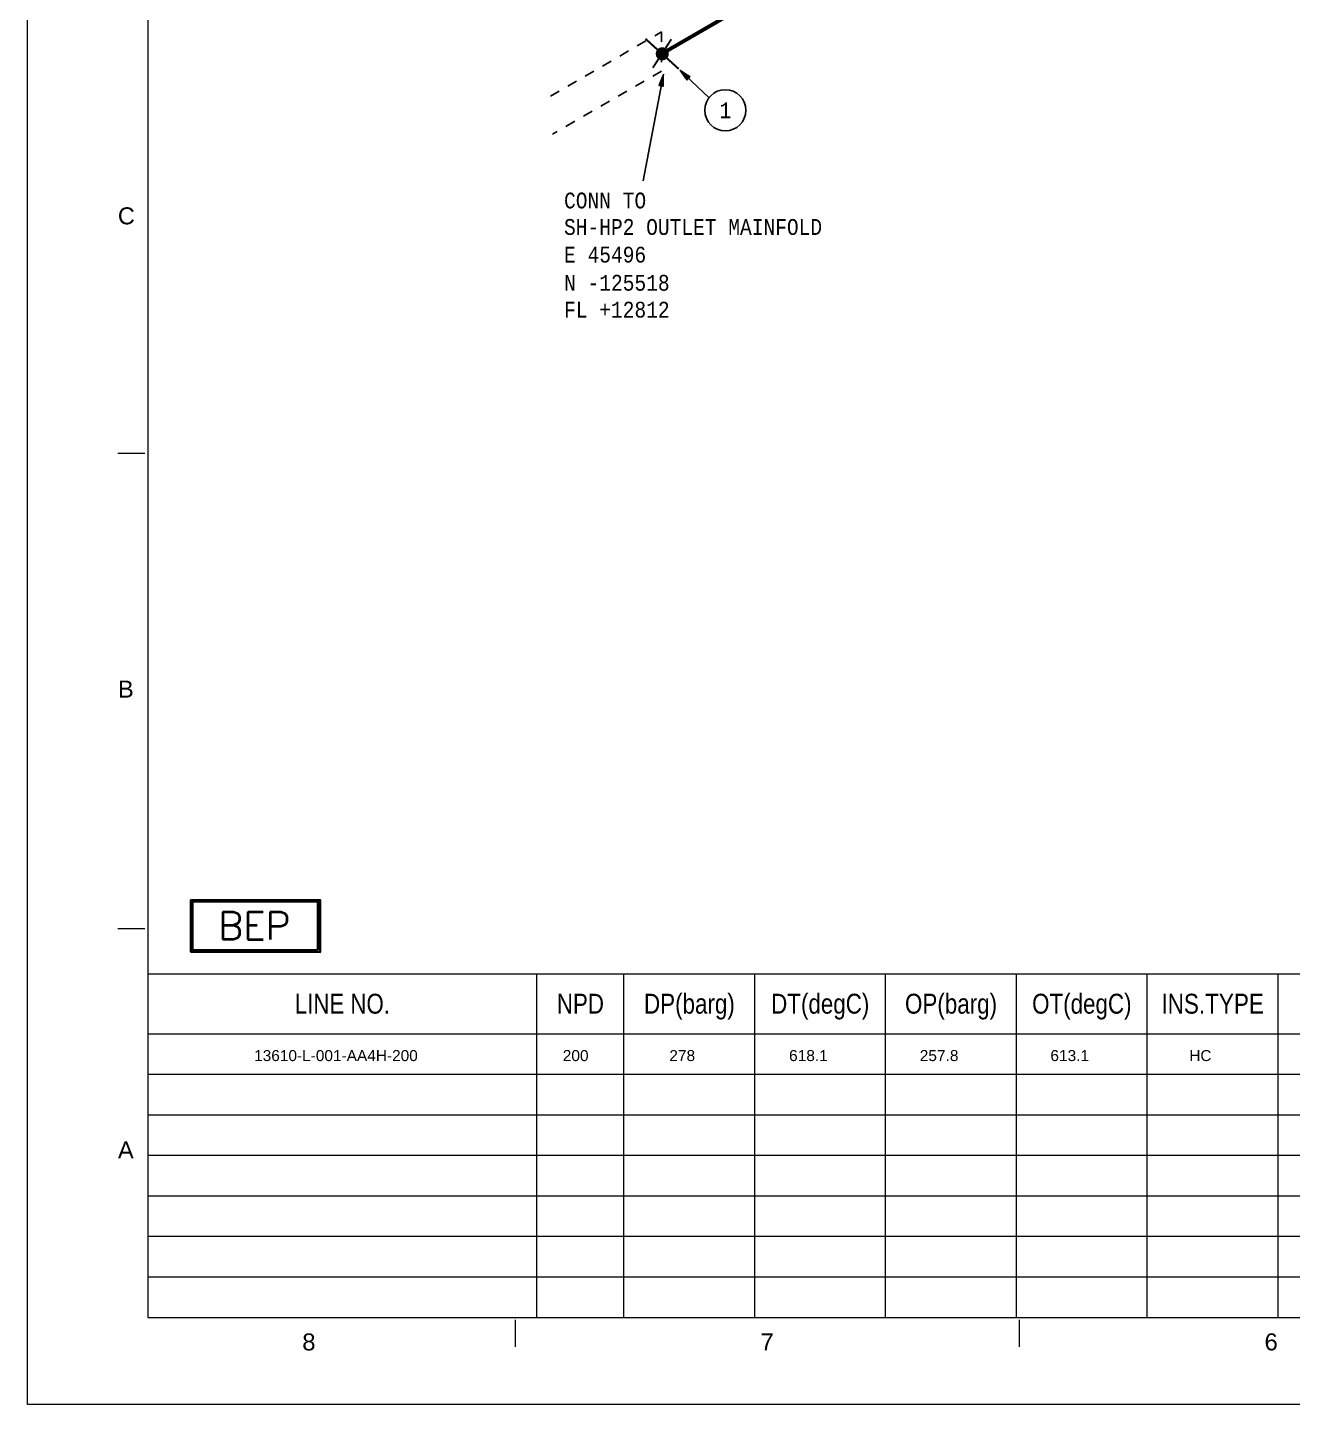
# Model space of a CAD drawing. Header units: inches. Extents: x 1155 to 1996, y 2 to 596.
# Drawn here: x 1154.9 to 1418.7, y 1.6 to 288.7 of the extents above; entities that cross this region are included whole.
import ezdxf
from ezdxf.enums import TextEntityAlignment as Align

# ---------------------------------------------------------------- set-up
doc = ezdxf.new("R2010")
doc.units = ezdxf.units.IN
doc.header["$MEASUREMENT"] = 0
doc.linetypes.add('Dashed', pattern=[4.18782, 2.09391, -2.09391])
doc.linetypes.add('Solid', pattern=[1, 1, 0])
for name, color, linetype in [('2', 2, 'Continuous'), ('4', 7, 'Continuous'), ('BG 0 -1', 7, 'Continuous'), ('BG BG BG BG BG 2', 7, 'Continuous'), ('BG BG BG BG TITLETEXT', 7, 'Continuous'), ('DIM-LINES', 7, 'Continuous'), ('ISO-TEXT', 7, 'Continuous'), ('NOZZLES', 7, 'Continuous'), ('WELDS', 7, 'Continuous')]:
    doc.layers.add(name, color=color, linetype=linetype)
doc.layers.add('weldDimension', color=2, linetype='Solid', lineweight=13)
doc.styles.add('Arial', font='arial.ttf')
doc.styles.add('fixedText', font='MONOTXT8.shx', dxfattribs={"width": 0.85})
doc.styles.add('MONOTXT', font='MONOTXT.shx', dxfattribs={"width": 0.8})
doc.styles.add('txt.shx', font='txt.shx')

msp = doc.modelspace()

# ---------------------------------------------------------------- hatches: boundary and pattern name
at = {"layer": 'WELDS'}
h = msp.add_hatch(color=2, dxfattribs=at)
edge = h.paths.add_edge_path(flags=0)
edge.add_arc((1287.28, 283.25), 1.38, 180, 540, ccw=False)

# ---------------------------------------------------------------- linework, layer by layer
at = {"layer": '2', "color": 2, "linetype": 'Dashed'}
msp.add_lwpolyline([(1263.94, 274.41), (1287.15, 287.81), (1287.15, 279.63), (1264.39, 266.5)], dxfattribs=at)
at = {"layer": '2', "color": 4}
msp.add_circle((1300.43, 271.47), 4.29, dxfattribs=at)
at = {"layer": '4', "color": 4}
for points in [[(1215.94, 106.78), (1215.91, 95.93), (1188.92, 96.01), (1188.96, 106.86)], [(1215.42, 106.5), (1215.42, 96.36), (1189.32, 96.36), (1189.32, 106.5)]]:
    msp.add_lwpolyline(points, close=True, dxfattribs=at)
at = {"layer": 'BG 0 -1', "color": 7, "linetype": 'Continuous', "lineweight": 9}
for p, q in [((1154.89, 1.63), (1154.89, 595.63)), ((1180.01, 578.38), (1180.01, 19.74)), ((1179.38, 199.92), (1173.72, 199.92)), ((1179.38, 100.77), (1173.72, 100.77)), ((1180.01, 19.74), (1970.83, 19.74)), ((1256.59, 19.31), (1256.59, 13.65)), ((1361.72, 19.31), (1361.72, 13.65)), ((1995.89, 1.63), (1154.89, 1.63))]:
    msp.add_line(p, q, dxfattribs=at)
at = {"layer": 'BG BG BG BG BG 2', "color": 2, "linetype": 'Continuous', "lineweight": 15}
for p, q in [((1577.98, 91.34), (1180.01, 91.34)), ((1261.12, 19.74), (1261.12, 91.34)), ((1279.3, 19.74), (1279.3, 91.34)), ((1306.58, 19.74), (1306.58, 91.34)), ((1333.87, 19.74), (1333.87, 91.34)), ((1361.15, 19.74), (1361.15, 91.34)), ((1388.43, 19.74), (1388.43, 91.34)), ((1415.72, 19.74), (1415.72, 91.34)), ((1577.98, 78.87), (1180.01, 78.87)), ((1577.98, 70.42), (1180.01, 70.42)), ((1577.98, 61.97), (1180.01, 61.97)), ((1577.98, 53.52), (1180.01, 53.52)), ((1577.98, 45.07), (1180.01, 45.07)), ((1577.98, 36.62), (1180.01, 36.62)), ((1577.98, 28.16), (1180.01, 28.16))]:
    msp.add_line(p, q, dxfattribs=at)
at = {"layer": 'DIM-LINES', "color": 4}
for p, q in [((1283.29, 256.74), (1287.51, 279.03)), ((1297.04, 274.09), (1290.93, 279.82))]:
    msp.add_line(p, q, dxfattribs=at)
at = {"layer": 'NOZZLES', "const_width": 0.8}
msp.add_lwpolyline([(1287.28, 283.3), (1379.58, 336.7)], dxfattribs=at)
at = {"layer": 'NOZZLES', "color": 4, "linetype": 'Continuous', "lineweight": 35}
for points in [[(1188.96, 106.86), (1215.94, 106.78), (1215.91, 95.93), (1188.92, 96.01)], [(1189.32, 106.5), (1215.42, 106.5), (1215.42, 96.36), (1189.32, 96.36)]]:
    msp.add_lwpolyline(points, close=True, dxfattribs=at)
at = {"layer": 'weldDimension', "color": 4, "flags": 128}
for points in [[(1287.51, 279.03), (1286.55, 276.67), (1287.53, 276.49), (1287.51, 279.03), (1287.41, 278.54), (1286.65, 276.65), (1287.43, 276.5), (1287.41, 278.54), (1287.32, 278.05), (1286.75, 276.63), (1287.34, 276.52), (1287.32, 278.05), (1287.23, 277.56), (1286.85, 276.62), (1287.24, 276.54), (1287.23, 277.56), (1287.14, 277.07), (1286.94, 276.6), (1287.14, 276.56), (1287.14, 277.07)], [(1290.93, 279.82), (1292.41, 277.75), (1293.09, 278.48), (1290.93, 279.82), (1291.3, 279.48), (1292.48, 277.82), (1293.02, 278.41), (1291.3, 279.48), (1291.66, 279.14), (1292.54, 277.9), (1292.95, 278.33), (1291.66, 279.14), (1292.02, 278.8), (1292.61, 277.97), (1292.89, 278.26), (1292.02, 278.8), (1292.39, 278.46), (1292.68, 278.04), (1292.82, 278.19), (1292.39, 278.46)]]:
    msp.add_lwpolyline(points, dxfattribs=at)
at = {"layer": 'WELDS', "color": 2, "linetype": 'ByBlock', "const_width": 0.4}
for points in [[(1290.71, 280.09), (1283.78, 286.38)], [(1285.32, 280.33), (1289.17, 286.28)]]:
    msp.add_lwpolyline(points, dxfattribs=at)

# ---------------------------------------------------------------- texts
at = {"color": 2, "linetype": 'Continuous', "lineweight": 25, "style": 'txt.shx'}
msp.add_text('BEP', height=5.76, dxfattribs=at).set_placement((1194.67, 98.55))
at = {"layer": '2', "style": 'fixedText', "width": 0.85}
msp.add_text('1', height=3.3, dxfattribs=at).set_placement((1300.43, 271.47), align=Align.MIDDLE_CENTER)
at = {"layer": '2', "style": 'Arial'}
for s, height, width, p in [('13610-L-001-AA4H-200', 2.2931, 1.00348, (1202.16, 75.52)), ('200', 2.293, 1.008516, (1266.52, 75.52)), ('278', 2.293, 1.008516, (1288.75, 75.52)), ('618.1 ', 2.293, 1.008516, (1313.73, 75.52)), ('257.8 ', 2.293, 1.008516, (1340.98, 75.52)), ('613.1 ', 2.293, 1.008516, (1368.23, 75.52)), ('HC', 2.293, 0.992063, (1397.23, 75.52))]:
    msp.add_text(s, height=height, dxfattribs=dict(at, width=width)).set_placement(p, align=Align.TOP_LEFT)
at = {"layer": 'BG 0 -1', "color": 7, "style": 'Arial'}
for s, height, width, p in [('C', 3.54, 0.992063, (1173.74, 247.69)), ('B ', 3.537, 1.005373, (1173.74, 149.02)), ('A', 3.54, 1.004063, (1173.74, 52.92))]:
    msp.add_text(s, height=height, dxfattribs=dict(at, width=width)).set_placement(p)
at = {"layer": 'BG 0 -1', "color": 7, "style": 'Arial', "width": 1.008516}
for s, p in [('8', (1213.58, 14.67)), ('7', (1309.16, 14.68)), ('6', (1414.28, 14.68))]:
    msp.add_text(s, height=3.54, dxfattribs=at).set_placement(p, align=Align.MIDDLE)
at = {"layer": 'BG BG BG BG TITLETEXT', "color": 4, "style": 'Arial'}
for s, width, p in [('LINE NO.', 0.800705, (1220.56, 85.19)), ('NPD', 0.80406, (1270.21, 85.19)), ('DP(barg)', 0.806291, (1292.94, 85.19)), ('DT(degC)', 0.805416, (1320.23, 85.19)), ('OP(barg)', 0.806696, (1347.51, 85.19)), ('OT(degC)', 0.805802, (1374.79, 85.19)), ('INS.TYPE', 0.809963, (1402.08, 85.19))]:
    msp.add_text(s, height=4.146, dxfattribs=dict(at, width=width)).set_placement(p, align=Align.MIDDLE_CENTER)
at = {"layer": 'ISO-TEXT', "color": 2, "style": 'MONOTXT', "width": 0.8566}
for s, p in [('CONN TO', (1266.8, 251.01)), ('SH-HP2 OUTLET MAINFOLD', (1266.8, 245.49)), ('E 45496', (1266.8, 239.72)), ('N -125518', (1266.8, 233.85)), ('FL +12812', (1266.8, 228.25))]:
    msp.add_text(s, height=3.3, dxfattribs=at).set_placement(p)

doc.saveas('drawing.dxf')
